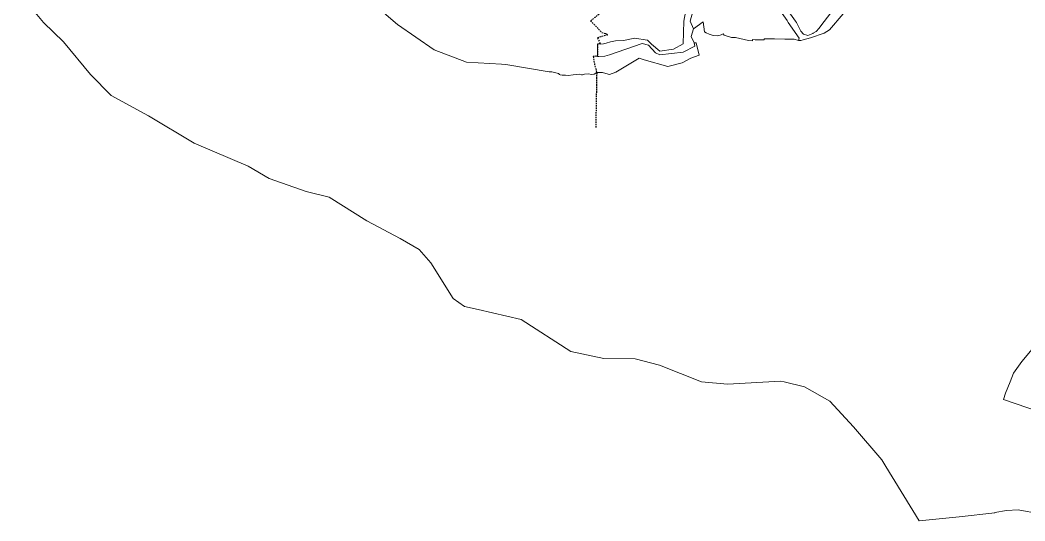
# Model space of a CAD drawing. Header units: metres. Extents: x 542180 to 550635, y 1840441 to 1846931.
# Drawn here: x 545169 to 546615, y 1841242 to 1841963 of the extents above; entities that cross this region are included whole.
import ezdxf

# ---------------------------------------------------------------- set-up
doc = ezdxf.new("R2010")
doc.units = ezdxf.units.M
doc.header["$MEASUREMENT"] = 0
doc.linetypes.add('DGN Style 2', pattern=[3.355162, 2.013097, -1.342065])
doc.layers.add('Level 10', color=7, linetype='Continuous', lineweight=0)
doc.layers.add('Level 34', color=7, linetype='Continuous', lineweight=0)

msp = doc.modelspace()

# ---------------------------------------------------------------- linework, layer by layer
at = {"layer": 'Level 10', "color": 7, "lineweight": 0, "flags": 128}
for points in [[(546269.22, 1841982.82), (546284.91, 1841961.34), (546286.046, 1841959.1551), (546292.47, 1841946.8), (546296.31, 1841942.69), (546302.44, 1841940.54), (546309.63, 1841943.56), (546310.0509, 1841943.8145), (546314.74, 1841946.65), (546318.76, 1841951.23), (546321.2186, 1841954.467), (546367.65, 1842015.6)], [(546636.31, 1841252.29), (546605.25, 1841257.67), (546588.33, 1841256.74), (546571.8, 1841253.78), (546571.77, 1841253.77), (546520.24, 1841247.9), (546462.54, 1841241.91), (546414.79, 1841320.02), (546408.91, 1841329.64), (546368.17, 1841377.31), (546334.09, 1841414.25), (546297.72, 1841434.73), (546268.22, 1841441.99), (546263.07, 1841443.26), (546186.94, 1841438.72), (546149.44, 1841442.13), (546089.22, 1841466.01), (546054, 1841475.1), (546009.11, 1841475.67), (545961.39, 1841485.9), (545889.81, 1841531.96), (545827.89, 1841546.17), (545808.57, 1841550.72), (545792.07, 1841561.86), (545759.71, 1841613.25), (545743.15, 1841632.51), (545715.92, 1841648.54), (545667.87, 1841674.1), (545613.67, 1841707.86), (545580.43, 1841716.06), (545527.34, 1841734.87), (545496.92, 1841752.58), (545419.2, 1841785.8), (545353.36, 1841825.08), (545299.64, 1841854.39), (545269.88, 1841884.34), (545231.37, 1841931.39), (545202.21, 1841959.53), (545168.67, 1842000)], [(546289.3, 1841933.4), (546290.05, 1841936.87), (546274.44, 1841959.56), (546272.6269, 1841962.0835), (546256.73, 1841984.21), (546253.88, 1841992.07), (546248.11, 1841996.5), (546216.03, 1842001.28), (546190.98, 1842002.47), (546157.8517, 1841990.2803), (546156.03, 1841989.61), (546137.04, 1841975.34), (546133.22, 1841961.24), (546137.85, 1841950.4)], [(546289.3, 1841933.4), (546292.42, 1841933.61), (546295.78, 1841934.41), (546306.23, 1841937.41), (546325.97, 1841944.08), (546333.51, 1841948.73), (546353.36, 1841972.06), (546383.94, 1842002.75)], [(545682, 1841981.84), (545711.89, 1841956.3), (545764.69, 1841919.95), (545811.2, 1841902.51), (545861.7962, 1841899.253), (545867.59, 1841898.88), (545930.36, 1841888.54), (545934.01, 1841888.25), (545943.56, 1841885.82), (545945.2357, 1841884.5598), (545946.06, 1841883.94), (545949.01, 1841883.55), (545953.68, 1841883.52), (545957.71, 1841883.01), (545964.8, 1841883.91), (545968.89, 1841884.58), (545973.56, 1841885.19), (545976.819, 1841884.0188), (545977.4, 1841883.81), (545977.9839, 1841884.0293), (545981.18, 1841885.23), (545987.26, 1841885.51), (545990.46, 1841884.54), (545995.16, 1841885.21), (545998.63, 1841887.22), (546006.78, 1841887.43), (546015.2427, 1841885.2008), (546017.03, 1841884.73), (546026.19, 1841888.11), (546059.65, 1841907.84), (546066.78, 1841905.59), (546100.84, 1841895.81), (546121.7, 1841901.4), (546134.21, 1841908.09), (546146, 1841912.31), (546141.63, 1841930.18), (546138.72, 1841930.11)], [(546138.72, 1841930.11), (546139.74, 1841925.36), (546122.96, 1841916.79), (546089.66, 1841912.63), (546083.28, 1841915.5), (546073.16, 1841926.95), (546064, 1841929.3), (546017.1, 1841913.02), (546010.18, 1841911), (546001.59, 1841910.44), (546000, 1841910.65), (546000, 1841916.8348), (546000, 1841928.35), (546001.41, 1841928.58), (546003.9, 1841928.04), (546008.36, 1841928.59), (546012.07, 1841929.45), (546018.61, 1841931.44), (546025.56, 1841932.83), (546037.12, 1841933.61), (546053.42, 1841936.6), (546071.3025, 1841933.9364), (546071.95, 1841933.84), (546077.63, 1841928.36), (546089.28, 1841917.89), (546109, 1841921.2), (546122.97, 1841928.54), (546123.86, 1841961.28), (546126.49, 1841974.07)], [(546137.85, 1841950.4), (546151.93, 1841960.55), (546153.8, 1841946.14), (546155.98, 1841944.56), (546160.52, 1841942.58), (546166.47, 1841940.84), (546172.81, 1841939.97), (546177.98, 1841941.71), (546180.81, 1841942.99), (546182.2, 1841940.94), (546192.75, 1841937.96), (546198.19, 1841937.7), (546217.32, 1841933.43), (546222.64, 1841932.82), (546222.78, 1841934.86), (546226.6, 1841934.4), (546232.68, 1841934.56), (546239.53, 1841934.47), (546239.55, 1841935.9), (546254.55, 1841935.97), (546269.37, 1841935.49), (546282.71, 1841935.16), (546289.3, 1841933.4)], [(546137.85, 1841950.4), (546134.65, 1841939.02), (546138.72, 1841930.11)], [(546706.82, 1841467.81), (546657.98, 1841505.58), (546641.69, 1841501.88), (546625.41, 1841489.29), (546610.61, 1841471.52), (546598.77, 1841454.48), (546593.59, 1841441.9), (546586.93, 1841425.61), (546583.97, 1841416.72), (546635.77, 1841398.95), (546664.64, 1841424.87), (546706.82, 1841467.81)]]:
    msp.add_lwpolyline(points, dxfattribs=at)
at = {"layer": 'Level 34', "color": 2, "linetype": 'DGN Style 2', "lineweight": 30}
for p, q in [((546004.62, 1841973.52), (545989.64, 1841961.55)), ((545989.64, 1841961.55), (546005.98, 1841945.03)), ((546014.61, 1841941.47), (546004.69, 1841938.94)), ((546005.98, 1841945.03), (546011.44, 1841943.62)), ((546011.44, 1841943.62), (546014.61, 1841941.47)), ((546004.69, 1841938.94), (545999.58, 1841937.06)), ((545999.58, 1841937.06), (546002.6, 1841931.12)), ((546001.41, 1841928.58), (546000, 1841928.35)), ((546000, 1841928.35), (546000, 1841910.65)), ((546003.9, 1841928.04), (546001.41, 1841928.58)), ((546002.6, 1841931.12), (546003.9, 1841928.04)), ((545997.6, 1841910.97), (545993.56, 1841910.36)), ((545993.56, 1841910.36), (545995.89, 1841896.95)), ((546000, 1841910.65), (545997.6, 1841910.97)), ((545995.89, 1841896.95), (545997.21, 1841892.92)), ((545998.63, 1841887.22), (545997.18, 1841807.35)), ((545997.21, 1841892.92), (545998.63, 1841887.22))]:
    msp.add_line(p, q, dxfattribs=at)

doc.saveas('drawing.dxf')
